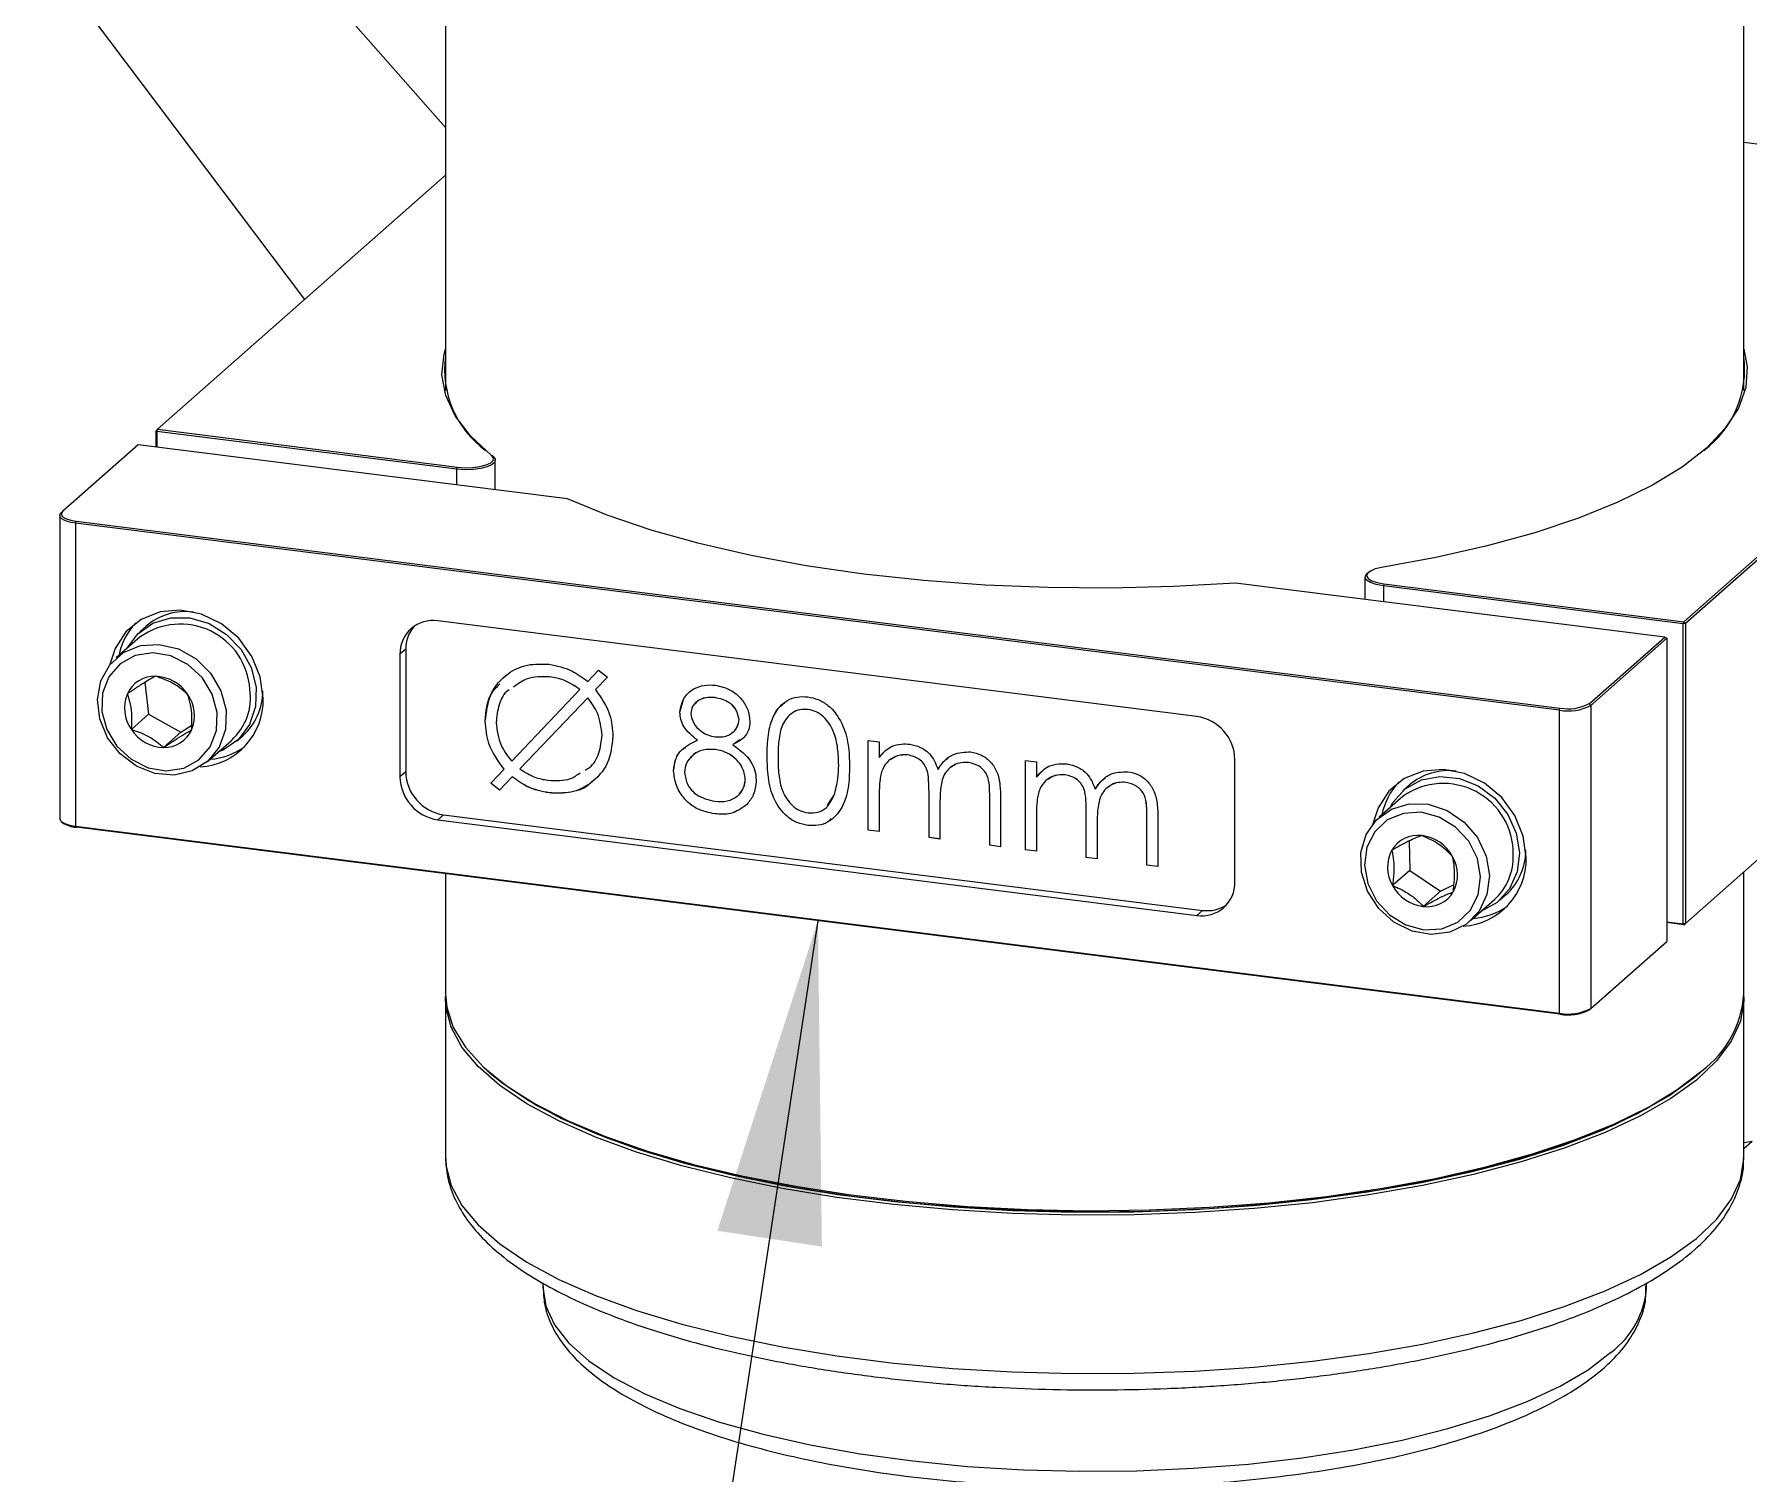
# Model space of a CAD drawing. Header units: millimetres. Extents: x 0 to 279, y 0 to 216.
# Drawn here: x 155.12 to 172.72, y 107.31 to 122.09 of the extents above; entities that cross this region are included whole.
import ezdxf

# ---------------------------------------------------------------- set-up
doc = ezdxf.new("R2010")
doc.units = ezdxf.units.MM
doc.layers.add('DIM', color=1, linetype='Continuous')
doc.dimstyles.new('SLDDIMSTYLE0', dxfattribs={"dimtxt": 0.18, "dimasz": 3.302, "dimexe": 0, "dimexo": 0.0625, "dimgap": 0, "dimtad": 0, "dimtih": 1, "dimtoh": 1, "dimdec": 0, "dimrnd": 1e-09, "dimzin": 0, "dimdsep": 46, "dimtxsty": 'Standard', "dimsah": 1, "dimcen": 0.09, "dimadec": 0, "dimazin": 0, "dimtfac": 3.302, "dimtdec": 0, "dimtofl": 0, "dimtmove": 0, "dimatfit": 3, "dimfxl": 0, "dimfrac": 2, "dimtolj": 1, "dimtzin": 0, "dimarcsym": 0})

msp = doc.modelspace()

# ---------------------------------------------------------------- linework, layer by layer
at = {"color": 7, "linetype": 'Continuous', "lineweight": 25}
for p, q in [((159.34, 129.185), (159.34, 118.432)), ((172.674, 118.432), (172.674, 129.205)), ((153.951, 124.596), (157.892, 119.366)), ((157.481, 123.241), (159.34, 121.133)), ((176.487, 120.5), (172.674, 120.98)), ((159.34, 120.644), (156.382, 118.035)), ((172.058, 116.06), (176.816, 120.256)), ((176.832, 120.238), (172.074, 116.042)), ((156.382, 118.035), (156.367, 118.021)), ((156.376, 118.014), (156.367, 118.021)), ((156.367, 117.853), (156.367, 118.021)), ((156.376, 118.014), (156.382, 118.035)), ((159.457, 117.626), (156.376, 118.014)), ((156.376, 118.014), (156.376, 117.852)), ((156.382, 118.035), (159.462, 117.647)), ((156.185, 117.876), (155.41, 117.193)), ((160.593, 117.321), (156.185, 117.876)), ((159.457, 117.626), (159.462, 117.647)), ((159.833, 117.751), (159.817, 117.765)), ((159.851, 117.414), (159.851, 117.717)), ((155.378, 117.15), (155.378, 114.038)), ((155.394, 117.179), (155.41, 117.193)), ((155.54, 117.072), (155.546, 117.093)), ((155.546, 117.093), (170.785, 115.173)), ((172.074, 112.962), (176.832, 117.159)), ((170.779, 115.152), (155.54, 117.072)), ((155.54, 117.072), (155.54, 113.96)), ((168.818, 116.566), (168.802, 116.552)), ((171.861, 115.901), (167.453, 116.457)), ((168.783, 116.518), (168.783, 116.289)), ((168.978, 116.448), (168.972, 116.427)), ((172.052, 116.039), (168.972, 116.427)), ((168.978, 116.448), (172.058, 116.06)), ((167.057, 115.086), (159.262, 116.069)), ((172.058, 116.06), (172.052, 116.039)), ((172.074, 116.042), (172.052, 116.039)), ((172.052, 112.959), (172.052, 116.039)), ((172.074, 116.042), (172.058, 116.06)), ((172.074, 116.042), (172.074, 112.962)), ((156.204, 115.903), (155.959, 115.688)), ((156.266, 116.014), (156.201, 115.957)), ((171.086, 115.218), (171.861, 115.901)), ((171.882, 115.889), (171.101, 115.2)), ((171.861, 115.901), (171.882, 115.889)), ((171.882, 115.889), (171.882, 112.778)), ((158.931, 115.777), (158.872, 115.725)), ((158.872, 115.725), (158.872, 114.468)), ((158.931, 115.777), (158.931, 114.52)), ((160.802, 115.447), (160.913, 115.563)), ((160.802, 115.447), (160.913, 115.563)), ((160.913, 115.563), (161.004, 115.491)), ((156.253, 115.437), (156.291, 115.11)), ((160.02, 114.628), (160.721, 115.362)), ((160.02, 114.628), (160.721, 115.362)), ((160.411, 115.494), (160.411, 115.494)), ((160.721, 115.362), (160.721, 115.362)), ((160.802, 115.447), (160.802, 115.447)), ((161.004, 115.491), (160.881, 115.362)), ((160.801, 115.279), (160.104, 114.548)), ((160.801, 115.279), (160.801, 115.279)), ((161.747, 115.132), (161.788, 115.271)), ((162.107, 115.28), (162.107, 115.28)), ((163.064, 115.16), (163.063, 115.159)), ((170.779, 115.152), (170.785, 115.173)), ((170.779, 112.041), (170.779, 115.152)), ((171.086, 115.218), (171.101, 115.2)), ((171.101, 115.2), (171.101, 112.089)), ((156.291, 115.11), (156.114, 114.954)), ((156.291, 115.11), (156.621, 114.924)), ((156.621, 114.924), (156.735, 114.996)), ((159.749, 115.038), (159.749, 115.038)), ((161.747, 115.132), (161.747, 115.132)), ((162.355, 115.056), (162.355, 115.056)), ((156.621, 114.924), (156.445, 114.768)), ((156.896, 114.625), (157.141, 114.841)), ((157.194, 114.832), (157.258, 114.889)), ((160.948, 114.894), (160.948, 114.894)), ((161.929, 114.842), (161.929, 114.842)), ((162.364, 114.846), (162.29, 114.797)), ((163.682, 114.84), (163.794, 114.826)), ((163.682, 113.921), (163.682, 114.84)), ((163.682, 113.921), (163.682, 114.84)), ((163.794, 114.826), (163.794, 114.666)), ((160.02, 114.628), (160.02, 114.628)), ((162.114, 114.747), (162.114, 114.747)), ((162.29, 114.797), (162.29, 114.797)), ((162.643, 114.68), (162.643, 114.68)), ((163.794, 114.666), (163.852, 114.729)), ((163.794, 114.666), (163.794, 114.666)), ((164.089, 114.692), (164.089, 114.692)), ((165.297, 114.636), (165.409, 114.622)), ((165.297, 113.718), (165.297, 114.636)), ((165.297, 113.718), (165.297, 114.636)), ((165.409, 114.622), (165.409, 114.463)), ((167.447, 113.387), (167.447, 114.645)), ((158.931, 114.52), (158.872, 114.468)), ((159.804, 114.402), (159.942, 114.546)), ((159.805, 114.402), (159.942, 114.546)), ((160.026, 114.466), (159.895, 114.33)), ((159.942, 114.546), (159.942, 114.546)), ((160.026, 114.466), (160.026, 114.466)), ((161.683, 114.529), (161.683, 114.529)), ((163.378, 114.588), (163.378, 114.588)), ((164.398, 114.544), (164.398, 114.544)), ((164.713, 114.613), (164.713, 114.613)), ((165.409, 114.463), (165.467, 114.526)), ((165.409, 114.463), (165.409, 114.463)), ((165.704, 114.488), (165.704, 114.488)), ((159.895, 114.33), (159.804, 114.402)), ((159.805, 114.402), (159.804, 114.402)), ((159.895, 114.33), (159.805, 114.402)), ((160.405, 114.302), (160.405, 114.302)), ((162.419, 114.444), (162.419, 114.444)), ((163.264, 114.175), (163.331, 114.278)), ((163.331, 114.278), (163.331, 114.278)), ((163.794, 114.294), (163.794, 113.907)), ((164.306, 113.843), (164.306, 114.31)), ((164.306, 113.843), (164.306, 114.31)), ((164.306, 114.31), (164.306, 114.31)), ((166.013, 114.34), (166.013, 114.34)), ((166.328, 114.41), (166.328, 114.41)), ((169.237, 114.379), (169.172, 114.322)), ((164.418, 114.186), (164.418, 113.828)), ((164.929, 113.764), (164.929, 114.262)), ((164.929, 113.764), (164.929, 114.262)), ((164.929, 114.262), (164.929, 114.262)), ((165.041, 114.248), (165.041, 113.75)), ((165.921, 113.639), (165.921, 114.106)), ((165.921, 113.639), (165.921, 114.106)), ((165.921, 114.106), (165.921, 114.106)), ((169.175, 114.269), (168.93, 114.053)), ((155.394, 114.009), (155.41, 113.995)), ((155.54, 113.96), (170.779, 112.041)), ((155.54, 113.96), (155.546, 113.95)), ((170.785, 112.03), (155.546, 113.95)), ((159.321, 114.078), (159.262, 114.026)), ((159.262, 114.026), (167.057, 113.044)), ((159.321, 114.078), (167.116, 113.096)), ((162.105, 114.088), (162.105, 114.088)), ((163.06, 113.967), (163.06, 113.967)), ((163.794, 113.907), (163.682, 113.921)), ((163.794, 113.907), (163.682, 113.921)), ((163.682, 113.921), (163.682, 113.921)), ((165.409, 114.09), (165.409, 113.704)), ((166.033, 113.982), (166.033, 113.625)), ((166.544, 113.561), (166.544, 114.059)), ((166.544, 113.561), (166.544, 114.059)), ((166.544, 114.059), (166.544, 114.059)), ((166.656, 114.044), (166.656, 113.546)), ((164.418, 113.828), (164.306, 113.843)), ((164.418, 113.829), (164.306, 113.843)), ((164.306, 113.843), (164.306, 113.843)), ((165.041, 113.75), (164.929, 113.764)), ((165.041, 113.75), (164.929, 113.764)), ((164.929, 113.764), (164.929, 113.764)), ((169.236, 113.808), (169.243, 113.506)), ((165.409, 113.704), (165.297, 113.718)), ((165.409, 113.704), (165.297, 113.718)), ((165.297, 113.718), (165.297, 113.718)), ((166.033, 113.625), (165.921, 113.639)), ((166.033, 113.625), (165.921, 113.639)), ((165.921, 113.639), (165.921, 113.639)), ((159.34, 113.472), (159.34, 112.236)), ((166.656, 113.546), (166.544, 113.561)), ((166.656, 113.546), (166.544, 113.561)), ((166.544, 113.561), (166.544, 113.561)), ((169.243, 113.506), (169.066, 113.35)), ((169.243, 113.506), (169.559, 113.292)), ((172.674, 112.236), (172.674, 113.491)), ((169.559, 113.292), (169.382, 113.136)), ((169.559, 113.292), (169.698, 113.36)), ((170.165, 113.197), (170.229, 113.254)), ((167.116, 113.096), (167.057, 113.044)), ((169.867, 112.991), (170.112, 113.206)), ((171.882, 112.98), (172.052, 112.959)), ((172.058, 112.948), (171.882, 112.971)), ((172.074, 112.962), (172.052, 112.959)), ((172.058, 112.948), (172.052, 112.959)), ((172.058, 112.948), (172.074, 112.962)), ((171.101, 112.089), (171.882, 112.778)), ((159.34, 112.188), (159.34, 110.562)), ((172.674, 110.562), (172.674, 112.188)), ((170.779, 112.041), (170.785, 112.03)), ((171.086, 112.075), (171.101, 112.089)), ((159.771, 111.45), (159.794, 111.429)), ((172.22, 111.429), (172.243, 111.45)), ((172.76, 110.723), (172.674, 110.71)), ((172.76, 110.723), (172.674, 110.647)), ((159.34, 110.562), (159.34, 110.549)), ((160.34, 109.271), (160.34, 109.226)), ((171.674, 109.226), (171.674, 109.271)), ((171.674, 109.226), (171.674, 109.239))]:
    msp.add_line(p, q, dxfattribs=at)
at = {"color": 8, "linetype": 'Continuous', "lineweight": 25}
for p, q in [((159.457, 117.464), (159.457, 117.626)), ((168.972, 116.427), (168.972, 116.265))]:
    msp.add_line(p, q, dxfattribs=at)
at = {"color": 7, "linetype": 'Continuous', "lineweight": 25, "flags": 128}
for points in [[(159.814, 117.767), (159.598, 117.967), (159.441, 118.172), (159.342, 118.382), (159.303, 118.593), (159.325, 118.805), (159.34, 118.859)], [(172.674, 118.859), (172.709, 118.675), (172.694, 118.463), (172.618, 118.252), (172.483, 118.045), (172.29, 117.843), (172.04, 117.648), (171.736, 117.462), (171.38, 117.286), (170.976, 117.123), (170.527, 116.973), (170.037, 116.837), (169.511, 116.718), (168.954, 116.616)], [(159.833, 117.751), (159.85, 117.727), (159.846, 117.698), (159.819, 117.672), (159.769, 117.649), (159.702, 117.632), (159.623, 117.622), (159.539, 117.62), (159.457, 117.626)], [(159.462, 117.647), (159.54, 117.641), (159.62, 117.643), (159.694, 117.652), (159.757, 117.669), (159.804, 117.69), (159.83, 117.715), (159.833, 117.742), (159.814, 117.767)], [(167.453, 116.457), (166.816, 116.42), (166.171, 116.405), (165.525, 116.41), (164.883, 116.436), (164.252, 116.482), (163.637, 116.548), (163.044, 116.634), (162.478, 116.739), (161.946, 116.861), (161.451, 116.999), (160.999, 117.153), (160.593, 117.321)], [(155.54, 117.072), (155.496, 117.079), (155.457, 117.089), (155.425, 117.101), (155.4, 117.115), (155.385, 117.131), (155.378, 117.147), (155.381, 117.163), (155.394, 117.179)], [(155.41, 117.193), (155.398, 117.178), (155.395, 117.163), (155.401, 117.148), (155.415, 117.133), (155.438, 117.12), (155.468, 117.109), (155.505, 117.099), (155.546, 117.093)], [(168.954, 116.616), (168.888, 116.601), (168.838, 116.58), (168.808, 116.556), (168.8, 116.529), (168.815, 116.503), (168.852, 116.48), (168.908, 116.461), (168.978, 116.448)], [(168.972, 116.427), (168.898, 116.441), (168.839, 116.461), (168.8, 116.486), (168.784, 116.513), (168.792, 116.541), (168.802, 116.552)], [(157.467, 115.273), (157.438, 115.493), (157.352, 115.703), (157.216, 115.89), (157.039, 116.037), (156.835, 116.136), (156.62, 116.178), (156.408, 116.16), (156.216, 116.084), (156.058, 115.956), (155.946, 115.784), (155.894, 115.619)], [(156.066, 115.781), (156.067, 115.784), (156.18, 115.936), (156.334, 116.045), (156.518, 116.1), (156.716, 116.099), (156.913, 116.04), (157.092, 115.929), (157.24, 115.774), (157.343, 115.589), (157.394, 115.388), (157.389, 115.188), (157.328, 115.004), (157.215, 114.852), (157.061, 114.743), (157.003, 114.719)], [(157.086, 115.151), (157.079, 114.953), (157.015, 114.773), (156.898, 114.627), (156.74, 114.528), (156.554, 114.485), (156.356, 114.501), (156.165, 114.576), (155.998, 114.703), (155.868, 114.869), (155.789, 115.061), (155.766, 115.262), (155.802, 115.453), (155.893, 115.618), (156.032, 115.742), (156.207, 115.814), (156.4, 115.827), (156.597, 115.781), (156.778, 115.679), (156.928, 115.531), (157.034, 115.349), (157.086, 115.151)], [(156.995, 115.129), (156.945, 115.317), (156.841, 115.486), (156.695, 115.621), (156.52, 115.709), (156.334, 115.74), (156.154, 115.712), (155.999, 115.627), (155.883, 115.494), (155.818, 115.326), (155.811, 115.139), (155.861, 114.952), (155.964, 114.782), (156.111, 114.647), (156.286, 114.56), (156.472, 114.528), (156.652, 114.557), (156.807, 114.641), (156.923, 114.774), (156.988, 114.942), (156.995, 115.129)], [(170.439, 113.639), (170.409, 113.859), (170.323, 114.069), (170.187, 114.255), (170.01, 114.403), (169.806, 114.502), (169.591, 114.544), (169.379, 114.526), (169.187, 114.45), (169.029, 114.321), (168.917, 114.149), (168.865, 113.985)], [(169.037, 114.147), (169.07, 114.204), (169.197, 114.343), (169.363, 114.435), (169.553, 114.472), (169.753, 114.451), (169.945, 114.375), (170.116, 114.248), (170.25, 114.082), (170.337, 113.89), (170.37, 113.688), (170.346, 113.491), (170.267, 113.316), (170.14, 113.177), (169.974, 113.085), (169.974, 113.085)], [(170.061, 113.454), (170.036, 113.26), (169.955, 113.089), (169.824, 112.956), (169.655, 112.874), (169.464, 112.849), (169.266, 112.884), (169.081, 112.976), (168.924, 113.117), (168.809, 113.293), (168.746, 113.49), (168.742, 113.689), (168.796, 113.874), (168.903, 114.027), (169.055, 114.136), (169.237, 114.19), (169.433, 114.185), (169.627, 114.12), (169.8, 114.003), (169.938, 113.843), (170.027, 113.654), (170.061, 113.454)], [(169.97, 113.439), (169.937, 113.628), (169.848, 113.805), (169.713, 113.951), (169.545, 114.054), (169.36, 114.103), (169.177, 114.092), (169.012, 114.024), (168.884, 113.904), (168.803, 113.745), (168.778, 113.561), (168.811, 113.372), (168.9, 113.195), (169.034, 113.049), (169.203, 112.946), (169.388, 112.897), (169.571, 112.908), (169.735, 112.976), (169.864, 113.096), (169.945, 113.255), (169.97, 113.439)], [(155.378, 114.038), (155.378, 114.036), (155.385, 114.02), (155.4, 114.004), (155.425, 113.99), (155.457, 113.978), (155.496, 113.968), (155.54, 113.96)], [(159.34, 112.236), (159.353, 112.101), (159.42, 111.894), (159.545, 111.69), (159.726, 111.49), (159.963, 111.298), (160.253, 111.113), (160.594, 110.938), (160.982, 110.775), (161.415, 110.625), (161.887, 110.488), (162.396, 110.368), (162.937, 110.263), (163.504, 110.176), (164.094, 110.107), (164.7, 110.056), (165.318, 110.025), (165.942, 110.013), (166.567, 110.021), (167.187, 110.048), (167.796, 110.095), (168.389, 110.16), (168.962, 110.244), (169.508, 110.345), (170.024, 110.462), (170.505, 110.595), (170.946, 110.743), (171.344, 110.904), (171.694, 111.076), (171.995, 111.259), (172.243, 111.45)], [(172.673, 112.212), (172.673, 112.167), (172.638, 111.959), (172.544, 111.753), (172.393, 111.551), (172.186, 111.354), (171.925, 111.165), (171.611, 110.985), (171.248, 110.815), (170.84, 110.658), (170.388, 110.513), (169.899, 110.384), (169.375, 110.271), (168.821, 110.174), (168.243, 110.095), (167.645, 110.034), (167.032, 109.993), (166.411, 109.97), (165.786, 109.967), (165.163, 109.984), (164.548, 110.02), (163.945, 110.075), (163.36, 110.149), (162.799, 110.24), (162.266, 110.349), (161.766, 110.474), (161.303, 110.614), (160.881, 110.768), (160.504, 110.934), (160.176, 111.111), (159.899, 111.298), (159.676, 111.492), (159.508, 111.693), (159.397, 111.898), (159.345, 112.106), (159.341, 112.212)], [(172.22, 111.429), (171.973, 111.239), (171.673, 111.057), (171.324, 110.885), (170.927, 110.725), (170.488, 110.578), (170.009, 110.445), (169.495, 110.328), (168.951, 110.227), (168.38, 110.144), (167.789, 110.079), (167.182, 110.033), (166.565, 110.006), (165.943, 109.998), (165.321, 110.01), (164.705, 110.041), (164.101, 110.091), (163.514, 110.16), (162.948, 110.247), (162.41, 110.351), (161.903, 110.471), (161.432, 110.607), (161.001, 110.757), (160.614, 110.92), (160.275, 111.094), (159.986, 111.278), (159.794, 111.429)], [(159.794, 111.429), (159.922, 111.325), (160.198, 111.139), (160.525, 110.962), (160.9, 110.797), (161.32, 110.643), (161.781, 110.504), (162.28, 110.38), (162.811, 110.271), (163.37, 110.18), (163.953, 110.107), (164.553, 110.052), (165.166, 110.016), (165.787, 109.999), (166.409, 110.002), (167.029, 110.024), (167.639, 110.066), (168.234, 110.126), (168.81, 110.205), (169.362, 110.301), (169.884, 110.414), (170.372, 110.543), (170.821, 110.687), (171.229, 110.844), (171.59, 111.013), (171.902, 111.192), (172.163, 111.381), (172.22, 111.429)]]:
    msp.add_lwpolyline(points, dxfattribs=at)
at = {"color": 8, "linetype": 'Continuous', "lineweight": 25, "flags": 128}
for points in [[(159.34, 110.549), (159.345, 110.479), (159.397, 110.272), (159.508, 110.067), (159.676, 109.866), (159.899, 109.672), (160.176, 109.485), (160.504, 109.308), (160.881, 109.141), (161.303, 108.988), (161.766, 108.848), (162.266, 108.723), (162.799, 108.614), (163.36, 108.522), (163.945, 108.449), (164.548, 108.394), (165.163, 108.358), (165.786, 108.341), (166.411, 108.344), (167.032, 108.366), (167.645, 108.408), (168.243, 108.469), (168.821, 108.548), (169.375, 108.644), (169.899, 108.758), (170.388, 108.887), (170.84, 109.031), (171.248, 109.189), (171.611, 109.358), (171.925, 109.539), (172.186, 109.728), (172.393, 109.924), (172.544, 110.127), (172.638, 110.333), (172.673, 110.541), (172.674, 110.562)], [(160.34, 109.226), (160.37, 109.034), (160.459, 108.842), (160.607, 108.654), (160.813, 108.472), (161.073, 108.297), (161.386, 108.133), (161.747, 107.981), (162.154, 107.841), (162.602, 107.717), (163.086, 107.608), (163.6, 107.516), (164.141, 107.443), (164.701, 107.388), (165.275, 107.353), (165.856, 107.338), (166.439, 107.343), (167.018, 107.368), (167.586, 107.412), (168.137, 107.476), (168.666, 107.558), (169.166, 107.658), (169.633, 107.775), (170.062, 107.907), (170.447, 108.053), (170.786, 108.211), (171.074, 108.38), (171.308, 108.559)]]:
    msp.add_lwpolyline(points, dxfattribs=at)
at = {"color": 7, "linetype": 'Continuous', "lineweight": 25}
for centre, radius, start, end in [((160.355, 118.646), 1.024, 172.3188, 233.8735), ((171.649, 118.65), 1.033, 306.421, 7.3866), ((156.659, 115.575), 0.688, 136.713, 168.6556), ((156.618, 115.321), 0.714, 3.6407, 125.4099), ((156.673, 115.541), 0.623, 82.8517, 130.7097), ((159.211, 115.733), 0.339, 81.3986, 181.4206), ((159.281, 115.782), 0.35, 138.9055, 180.8737), ((156.353, 115.192), 0.308, 88.4495, 155.4834), ((156.348, 115.089), 0.411, 33.2559, 88.1596), ((156.742, 115.282), 0.595, 312.1317, 8.2052), ((156.842, 115.35), 0.622, 312.0368, 0.0403), ((156.423, 115.174), 0.379, 157.4876, 215.5311), ((156.383, 115.094), 0.379, 337.4876, 35.5311), ((156.779, 115.256), 0.689, 273.465, 1.3954), ((170.871, 115.635), 0.492, 259.2261, 297.8883), ((170.871, 115.624), 0.459, 259.2261, 297.8883), ((166.992, 114.636), 0.455, 1.0587, 81.7605), ((156.458, 115.179), 0.411, 213.2559, 268.1596), ((156.453, 115.077), 0.308, 268.4495, 335.4834), ((156.868, 115.345), 0.7, 274.4357, 305.8342), ((159.327, 114.476), 0.455, 181.0587, 261.7605), ((159.386, 114.528), 0.455, 181.0587, 261.7605), ((169.643, 113.909), 0.622, 82.7867, 130.7746), ((169.631, 113.941), 0.688, 136.713, 168.6556), ((169.587, 113.68), 0.719, 359.1872, 124.9591), ((155.554, 114.202), 0.252, 235.0678, 268.0623), ((169.326, 113.554), 0.312, 82.7473, 149.184), ((169.315, 113.448), 0.419, 28.7647, 82.9886), ((169.382, 113.539), 0.368, 151.646, 210.9397), ((169.366, 113.461), 0.368, 331.646, 30.9397), ((169.75, 113.622), 0.689, 273.465, 1.3954), ((169.716, 113.644), 0.59, 312.1084, 2.4479), ((169.812, 113.717), 0.623, 312.1012, 359.9759), ((167.108, 113.379), 0.339, 261.3986, 1.4206), ((169.433, 113.552), 0.419, 208.7647, 262.9886), ((169.422, 113.446), 0.312, 262.7473, 329.184), ((167.165, 113.443), 0.35, 261.9456, 303.9137), ((169.839, 113.711), 0.7, 274.4357, 305.8342), ((171.6, 112.313), 1.077, 306.6907, 355.8614), ((170.871, 112.524), 0.492, 259.2261, 297.8883), ((170.871, 112.481), 0.459, 259.2261, 297.8883)]:
    msp.add_arc(centre, radius, start, end, dxfattribs=at)
at = {"color": 8, "linetype": 'Continuous', "lineweight": 25}
msp.add_arc((170.775, 109.285), 0.901, 306.2678, 356.2843, dxfattribs=at)
at = {"color": 7, "linetype": 'Continuous', "lineweight": 25}
for points, knots in [([(159.749, 115.038), (159.76, 115.134), (159.784, 115.327), (159.957, 115.528), (160.177, 115.631), (160.329, 115.626), (160.406, 115.623)], [0, 0, 0, 0, 0.279679, 0.55925, 0.779605, 1, 1, 1, 1]), ([(160.406, 115.623), (160.485, 115.607), (160.627, 115.577), (160.748, 115.486), (160.802, 115.447)], [0, 0, 0, 0, 0.559534, 1, 1, 1, 1]), ([(156.361, 115.5), (156.346, 115.491), (156.314, 115.474), (156.247, 115.434), (156.162, 115.38), (156.1, 115.338), (156.072, 115.32)], [0, 0, 0, 0, 0.2164527, 0.4403056, 0.751896, 1, 1, 1, 1]), ([(156.692, 115.314), (156.673, 115.331), (156.636, 115.364), (156.558, 115.419), (156.462, 115.466), (156.392, 115.49), (156.361, 115.5)], [0, 0, 0, 0, 0.216453, 0.440306, 0.751896, 1, 1, 1, 1]), ([(159.749, 115.038), (159.756, 115.138), (159.767, 115.288), (159.864, 115.387), (159.897, 115.421)], [0, 0, 0, 0, 0.665707, 1, 1, 1, 1]), ([(159.994, 115.36), (159.992, 115.359), (159.939, 115.328), (159.881, 115.209), (159.867, 115.087), (159.86, 115.026)], [0, 0, 0, 0, 0.01936, 0.50959, 1, 1, 1, 1]), ([(160.411, 115.494), (160.33, 115.496), (160.189, 115.5), (160.083, 115.421), (160.038, 115.387)], [0, 0, 0, 0, 0.575203, 1, 1, 1, 1]), ([(160.411, 115.494), (160.33, 115.496), (160.189, 115.5), (160.083, 115.421), (160.038, 115.387)], [0, 0, 0, 0, 0.575203, 1, 1, 1, 1]), ([(160.721, 115.362), (160.667, 115.4), (160.57, 115.466), (160.46, 115.485), (160.411, 115.494)], [0, 0, 0, 0, 0.55922, 1, 1, 1, 1]), ([(160.721, 115.362), (160.667, 115.399), (160.57, 115.466), (160.46, 115.485), (160.411, 115.494)], [0, 0, 0, 0, 0.55922, 1, 1, 1, 1]), ([(160.881, 115.362), (160.939, 115.279), (161.042, 115.13), (161.054, 114.959), (161.06, 114.883)], [0, 0, 0, 0, 0.55894, 1, 1, 1, 1]), ([(161.747, 115.132), (161.756, 115.181), (161.774, 115.279), (161.877, 115.371), (161.994, 115.414), (162.073, 115.41), (162.113, 115.408)], [0, 0, 0, 0, 0.278806, 0.558457, 0.77916, 1, 1, 1, 1]), ([(162.113, 115.408), (162.163, 115.396), (162.262, 115.373), (162.379, 115.275), (162.452, 115.157), (162.462, 115.077), (162.467, 115.037)], [0, 0, 0, 0, 0.279929, 0.559623, 0.779946, 1, 1, 1, 1]), ([(156.072, 115.32), (156.078, 115.302), (156.095, 115.253), (156.115, 115.152), (156.118, 115.04), (156.115, 114.975), (156.114, 114.954)], [0, 0, 0, 0, 0.180942, 0.506293, 0.843975, 1, 1, 1, 1]), ([(156.733, 114.949), (156.734, 114.969), (156.738, 115.035), (156.734, 115.146), (156.714, 115.247), (156.698, 115.297), (156.692, 115.314)], [0, 0, 0, 0, 0.156025, 0.493707, 0.819058, 1, 1, 1, 1]), ([(160.948, 114.894), (160.939, 114.971), (160.924, 115.11), (160.839, 115.227), (160.801, 115.279)], [0, 0, 0, 0, 0.559034, 1, 1, 1, 1]), ([(160.948, 114.894), (160.939, 114.971), (160.924, 115.11), (160.839, 115.227), (160.801, 115.279)], [0, 0, 0, 0, 0.559034, 1, 1, 1, 1]), ([(162.107, 115.28), (162.074, 115.282), (162.008, 115.286), (161.928, 115.249), (161.87, 115.192), (161.863, 115.141), (161.859, 115.116)], [0, 0, 0, 0, 0.280651, 0.560566, 0.78062, 1, 1, 1, 1]), ([(162.107, 115.28), (162.074, 115.282), (162.009, 115.285), (161.934, 115.256), (161.905, 115.22), (161.895, 115.209)], [0, 0, 0, 0, 0.403109, 0.805162, 1, 1, 1, 1]), ([(162.355, 115.056), (162.348, 115.089), (162.335, 115.156), (162.243, 115.251), (162.158, 115.269), (162.107, 115.28)], [0, 0, 0, 0, 0.278971, 0.559919, 1, 1, 1, 1]), ([(162.355, 115.056), (162.348, 115.089), (162.335, 115.155), (162.243, 115.251), (162.158, 115.269), (162.107, 115.28)], [0, 0, 0, 0, 0.278971, 0.559919, 1, 1, 1, 1]), ([(162.643, 114.68), (162.644, 114.753), (162.648, 114.899), (162.692, 115.075), (162.77, 115.191), (162.851, 115.256), (162.95, 115.294), (163.023, 115.29), (163.06, 115.289)], [0, 0, 0, 0, 0.250526, 0.500164, 0.625273, 0.750198, 0.875111, 1, 1, 1, 1]), ([(162.643, 114.68), (162.644, 114.753), (162.647, 114.9), (162.694, 115.074), (162.76, 115.181), (162.805, 115.214), (162.822, 115.226)], [0, 0, 0, 0, 0.357517, 0.713768, 0.892306, 1, 1, 1, 1]), ([(163.063, 115.159), (163.035, 115.16), (162.978, 115.162), (162.902, 115.127), (162.841, 115.073), (162.786, 114.978), (162.758, 114.838), (162.756, 114.724), (162.755, 114.667)], [0, 0, 0, 0, 0.1248745, 0.2498892, 0.3747257, 0.4997892, 0.7494997, 1, 1, 1, 1]), ([(163.064, 115.16), (163.035, 115.16), (162.979, 115.161), (162.921, 115.14), (162.899, 115.119), (162.896, 115.117)], [0, 0, 0, 0, 0.4684291, 0.9373845, 1, 1, 1, 1]), ([(163.06, 115.289), (163.096, 115.281), (163.17, 115.266), (163.304, 115.184), (163.423, 115.019), (163.484, 114.796), (163.488, 114.648), (163.49, 114.573)], [0, 0, 0, 0, 0.125169, 0.250336, 0.498865, 0.749016, 1, 1, 1, 1]), ([(163.378, 114.588), (163.377, 114.646), (163.373, 114.761), (163.333, 114.935), (163.25, 115.068), (163.149, 115.14), (163.092, 115.153), (163.063, 115.159)], [0, 0, 0, 0, 0.250921, 0.501308, 0.749642, 0.874909, 1, 1, 1, 1]), ([(163.378, 114.588), (163.377, 114.646), (163.373, 114.761), (163.333, 114.935), (163.25, 115.068), (163.149, 115.14), (163.092, 115.153), (163.064, 115.16)], [0, 0, 0, 0, 0.250921, 0.501308, 0.749642, 0.874909, 1, 1, 1, 1]), ([(159.942, 114.546), (159.88, 114.631), (159.768, 114.782), (159.754, 114.96), (159.749, 115.038)], [0, 0, 0, 0, 0.5590257, 1, 1, 1, 1]), ([(159.942, 114.546), (159.88, 114.631), (159.768, 114.782), (159.754, 114.96), (159.749, 115.038)], [0, 0, 0, 0, 0.5590257, 1, 1, 1, 1]), ([(159.86, 115.026), (159.87, 114.945), (159.887, 114.8), (159.979, 114.68), (160.02, 114.628)], [0, 0, 0, 0, 0.558919, 1, 1, 1, 1]), ([(161.929, 114.842), (161.876, 114.885), (161.801, 114.944), (161.754, 115.056), (161.749, 115.106), (161.747, 115.132)], [0, 0, 0, 0, 0.557752, 0.778932, 1, 1, 1, 1]), ([(161.929, 114.842), (161.876, 114.885), (161.801, 114.944), (161.754, 115.056), (161.749, 115.106), (161.747, 115.132)], [0, 0, 0, 0, 0.557752, 0.778932, 1, 1, 1, 1]), ([(161.859, 115.116), (161.866, 115.082), (161.88, 115.013), (161.954, 114.94), (162.032, 114.892), (162.085, 114.882), (162.111, 114.877)], [0, 0, 0, 0, 0.277721, 0.558224, 0.779072, 1, 1, 1, 1]), ([(162.111, 114.877), (162.144, 114.876), (162.21, 114.875), (162.29, 114.916), (162.343, 114.979), (162.351, 115.03), (162.355, 115.056)], [0, 0, 0, 0, 0.280237, 0.560145, 0.780435, 1, 1, 1, 1]), ([(162.467, 115.037), (162.464, 115.006), (162.458, 114.944), (162.399, 114.853), (162.331, 114.818), (162.29, 114.797)], [0, 0, 0, 0, 0.2801589, 0.560243, 1, 1, 1, 1]), ([(162.309, 114.947), (162.32, 114.958), (162.346, 114.988), (162.352, 115.03), (162.355, 115.056)], [0, 0, 0, 0, 0.3790977, 1, 1, 1, 1]), ([(156.114, 114.954), (156.141, 114.945), (156.196, 114.927), (156.288, 114.885), (156.376, 114.83), (156.423, 114.787), (156.445, 114.768)], [0, 0, 0, 0, 0.2164527, 0.4403056, 0.751896, 1, 1, 1, 1]), ([(156.445, 114.768), (156.469, 114.785), (156.518, 114.817), (156.599, 114.87), (156.675, 114.917), (156.716, 114.939), (156.733, 114.949)], [0, 0, 0, 0, 0.216453, 0.440306, 0.751896, 1, 1, 1, 1]), ([(161.06, 114.883), (161.049, 114.787), (161.027, 114.594), (160.849, 114.399), (160.634, 114.293), (160.481, 114.299), (160.405, 114.302)], [0, 0, 0, 0, 0.279625, 0.559346, 0.779598, 1, 1, 1, 1]), ([(160.773, 114.536), (160.789, 114.545), (160.857, 114.58), (160.927, 114.71), (160.941, 114.833), (160.948, 114.894)], [0, 0, 0, 0, 0.12999, 0.564916, 1, 1, 1, 1]), ([(160.773, 114.536), (160.789, 114.544), (160.857, 114.58), (160.927, 114.71), (160.941, 114.832), (160.948, 114.894)], [0, 0, 0, 0, 0.12999, 0.564916, 1, 1, 1, 1]), ([(161.683, 114.529), (161.687, 114.57), (161.696, 114.653), (161.779, 114.773), (161.872, 114.816), (161.929, 114.842)], [0, 0, 0, 0, 0.279987, 0.559901, 1, 1, 1, 1]), ([(163.92, 114.779), (163.954, 114.79), (164.014, 114.809), (164.08, 114.804), (164.108, 114.802)], [0, 0, 0, 0, 0.5597433, 1, 1, 1, 1]), ([(164.108, 114.802), (164.145, 114.794), (164.218, 114.777), (164.337, 114.695), (164.375, 114.601), (164.398, 114.544)], [0, 0, 0, 0, 0.280809, 0.561507, 1, 1, 1, 1]), ([(161.683, 114.529), (161.688, 114.57), (161.697, 114.652), (161.747, 114.736), (161.793, 114.761), (161.805, 114.768)], [0, 0, 0, 0, 0.427962, 0.855813, 1, 1, 1, 1]), ([(162.114, 114.747), (162.07, 114.749), (161.982, 114.753), (161.879, 114.695), (161.808, 114.613), (161.799, 114.545), (161.795, 114.511)], [0, 0, 0, 0, 0.280283, 0.560138, 0.780298, 1, 1, 1, 1]), ([(162.114, 114.747), (162.071, 114.749), (161.984, 114.751), (161.894, 114.71), (161.864, 114.669), (161.858, 114.66)], [0, 0, 0, 0, 0.444906, 0.889133, 1, 1, 1, 1]), ([(162.419, 114.444), (162.412, 114.487), (162.397, 114.572), (162.308, 114.667), (162.212, 114.728), (162.147, 114.741), (162.114, 114.747)], [0, 0, 0, 0, 0.278303, 0.558509, 0.779146, 1, 1, 1, 1]), ([(162.419, 114.444), (162.412, 114.487), (162.397, 114.572), (162.308, 114.666), (162.212, 114.728), (162.147, 114.741), (162.114, 114.747)], [0, 0, 0, 0, 0.278303, 0.558509, 0.779146, 1, 1, 1, 1]), ([(162.29, 114.797), (162.36, 114.745), (162.459, 114.672), (162.524, 114.529), (162.528, 114.465), (162.531, 114.432)], [0, 0, 0, 0, 0.558271, 0.779089, 1, 1, 1, 1]), ([(163.06, 113.967), (163.023, 113.975), (162.951, 113.99), (162.818, 114.073), (162.701, 114.237), (162.648, 114.46), (162.645, 114.607), (162.643, 114.68)], [0, 0, 0, 0, 0.1251812, 0.250351, 0.4987777, 0.7489456, 1, 1, 1, 1]), ([(163.06, 113.967), (163.023, 113.975), (162.951, 113.99), (162.818, 114.073), (162.701, 114.237), (162.648, 114.46), (162.645, 114.607), (162.643, 114.68)], [0, 0, 0, 0, 0.1251812, 0.250351, 0.4987777, 0.7489456, 1, 1, 1, 1]), ([(162.755, 114.667), (162.756, 114.609), (162.758, 114.494), (162.791, 114.319), (162.877, 114.186), (162.978, 114.116), (163.035, 114.102), (163.063, 114.096)], [0, 0, 0, 0, 0.251085, 0.501371, 0.749628, 0.874877, 1, 1, 1, 1]), ([(163.794, 114.666), (163.814, 114.691), (163.85, 114.736), (163.899, 114.766), (163.92, 114.779)], [0, 0, 0, 0, 0.560148, 1, 1, 1, 1]), ([(164.089, 114.692), (164.052, 114.692), (163.979, 114.692), (163.886, 114.636), (163.82, 114.545), (163.797, 114.424), (163.795, 114.337), (163.794, 114.294)], [0, 0, 0, 0, 0.1862018, 0.372665, 0.5591029, 0.7792496, 1, 1, 1, 1]), ([(164.089, 114.692), (164.051, 114.693), (163.986, 114.694), (163.936, 114.659), (163.915, 114.645)], [0, 0, 0, 0, 0.574291, 1, 1, 1, 1]), ([(164.306, 114.31), (164.305, 114.349), (164.304, 114.429), (164.293, 114.532), (164.251, 114.606), (164.189, 114.666), (164.129, 114.682), (164.089, 114.692)], [0, 0, 0, 0, 0.251163, 0.501303, 0.62647, 0.751749, 1, 1, 1, 1]), ([(164.306, 114.31), (164.305, 114.35), (164.304, 114.429), (164.293, 114.532), (164.251, 114.606), (164.189, 114.666), (164.129, 114.682), (164.089, 114.692)], [0, 0, 0, 0, 0.251163, 0.501303, 0.62647, 0.751749, 1, 1, 1, 1]), ([(164.398, 114.544), (164.419, 114.575), (164.46, 114.637), (164.57, 114.717), (164.671, 114.721), (164.733, 114.724)], [0, 0, 0, 0, 0.281263, 0.562094, 1, 1, 1, 1]), ([(164.398, 114.544), (164.418, 114.576), (164.446, 114.623), (164.49, 114.651), (164.504, 114.659)], [0, 0, 0, 0, 0.704762, 1, 1, 1, 1]), ([(164.733, 114.724), (164.77, 114.715), (164.846, 114.699), (164.944, 114.622), (165.013, 114.512), (165.038, 114.382), (165.04, 114.292), (165.041, 114.248)], [0, 0, 0, 0, 0.186521, 0.37285, 0.559174, 0.779254, 1, 1, 1, 1]), ([(160.405, 114.302), (160.329, 114.317), (160.194, 114.345), (160.077, 114.429), (160.026, 114.466)], [0, 0, 0, 0, 0.559557, 1, 1, 1, 1]), ([(160.405, 114.302), (160.329, 114.318), (160.194, 114.346), (160.077, 114.429), (160.026, 114.466)], [0, 0, 0, 0, 0.559557, 1, 1, 1, 1]), ([(160.104, 114.548), (160.155, 114.516), (160.245, 114.458), (160.346, 114.44), (160.391, 114.432)], [0, 0, 0, 0, 0.559306, 1, 1, 1, 1]), ([(160.391, 114.432), (160.473, 114.428), (160.597, 114.42), (160.691, 114.485), (160.723, 114.507)], [0, 0, 0, 0, 0.66444, 1, 1, 1, 1]), ([(162.105, 114.088), (162.045, 114.099), (161.925, 114.122), (161.784, 114.241), (161.699, 114.385), (161.689, 114.481), (161.683, 114.529)], [0, 0, 0, 0, 0.280545, 0.559269, 0.779816, 1, 1, 1, 1]), ([(162.105, 114.088), (162.045, 114.099), (161.925, 114.122), (161.784, 114.241), (161.699, 114.385), (161.689, 114.481), (161.683, 114.529)], [0, 0, 0, 0, 0.280545, 0.559269, 0.779816, 1, 1, 1, 1]), ([(161.795, 114.511), (161.802, 114.468), (161.816, 114.382), (161.932, 114.257), (162.04, 114.232), (162.107, 114.216)], [0, 0, 0, 0, 0.279833, 0.560198, 1, 1, 1, 1]), ([(163.49, 114.573), (163.488, 114.5), (163.484, 114.353), (163.423, 114.145), (163.303, 114.012), (163.17, 113.962), (163.096, 113.966), (163.06, 113.967)], [0, 0, 0, 0, 0.2510019, 0.5011378, 0.7496117, 0.8748068, 1, 1, 1, 1]), ([(163.331, 114.278), (163.347, 114.334), (163.375, 114.434), (163.377, 114.541), (163.378, 114.588)], [0, 0, 0, 0, 0.559599, 1, 1, 1, 1]), ([(163.331, 114.278), (163.347, 114.334), (163.375, 114.434), (163.377, 114.541), (163.378, 114.588)], [0, 0, 0, 0, 0.559599, 1, 1, 1, 1]), ([(164.713, 114.613), (164.687, 114.614), (164.635, 114.617), (164.564, 114.591), (164.504, 114.549), (164.445, 114.469), (164.42, 114.341), (164.418, 114.238), (164.418, 114.186)], [0, 0, 0, 0, 0.124988, 0.250005, 0.3751, 0.5002, 0.749432, 1, 1, 1, 1]), ([(164.713, 114.613), (164.687, 114.614), (164.636, 114.616), (164.575, 114.598), (164.547, 114.575), (164.538, 114.568)], [0, 0, 0, 0, 0.4032272, 0.8065462, 1, 1, 1, 1]), ([(164.929, 114.262), (164.929, 114.299), (164.928, 114.374), (164.913, 114.471), (164.868, 114.538), (164.807, 114.591), (164.751, 114.604), (164.713, 114.613)], [0, 0, 0, 0, 0.251112, 0.500668, 0.625849, 0.75117, 1, 1, 1, 1]), ([(164.929, 114.262), (164.929, 114.299), (164.928, 114.374), (164.914, 114.472), (164.868, 114.538), (164.807, 114.591), (164.751, 114.604), (164.713, 114.613)], [0, 0, 0, 0, 0.251112, 0.500668, 0.625849, 0.75117, 1, 1, 1, 1]), ([(165.409, 114.463), (165.429, 114.488), (165.465, 114.532), (165.514, 114.563), (165.535, 114.576)], [0, 0, 0, 0, 0.560148, 1, 1, 1, 1]), ([(165.704, 114.488), (165.667, 114.488), (165.594, 114.488), (165.501, 114.433), (165.435, 114.342), (165.412, 114.22), (165.41, 114.134), (165.409, 114.09)], [0, 0, 0, 0, 0.186202, 0.372665, 0.559103, 0.77925, 1, 1, 1, 1]), ([(165.704, 114.488), (165.666, 114.489), (165.601, 114.491), (165.551, 114.456), (165.53, 114.441)], [0, 0, 0, 0, 0.574291, 1, 1, 1, 1]), ([(165.535, 114.576), (165.569, 114.587), (165.629, 114.606), (165.694, 114.601), (165.723, 114.599)], [0, 0, 0, 0, 0.559743, 1, 1, 1, 1]), ([(165.921, 114.106), (165.92, 114.146), (165.919, 114.225), (165.908, 114.329), (165.866, 114.402), (165.804, 114.463), (165.744, 114.478), (165.704, 114.488)], [0, 0, 0, 0, 0.251163, 0.501303, 0.62647, 0.751749, 1, 1, 1, 1]), ([(165.921, 114.106), (165.92, 114.146), (165.919, 114.225), (165.908, 114.329), (165.866, 114.403), (165.804, 114.463), (165.744, 114.478), (165.704, 114.488)], [0, 0, 0, 0, 0.251163, 0.501303, 0.62647, 0.751749, 1, 1, 1, 1]), ([(165.723, 114.599), (165.76, 114.59), (165.833, 114.574), (165.952, 114.491), (165.99, 114.398), (166.013, 114.34)], [0, 0, 0, 0, 0.280809, 0.561507, 1, 1, 1, 1]), ([(166.013, 114.34), (166.034, 114.371), (166.075, 114.433), (166.185, 114.514), (166.286, 114.518), (166.348, 114.52)], [0, 0, 0, 0, 0.281263, 0.562094, 1, 1, 1, 1]), ([(166.013, 114.34), (166.033, 114.373), (166.061, 114.419), (166.105, 114.448), (166.119, 114.456)], [0, 0, 0, 0, 0.704762, 1, 1, 1, 1]), ([(166.348, 114.52), (166.385, 114.512), (166.461, 114.495), (166.559, 114.419), (166.628, 114.309), (166.653, 114.178), (166.655, 114.089), (166.656, 114.044)], [0, 0, 0, 0, 0.186521, 0.37285, 0.559174, 0.779254, 1, 1, 1, 1]), ([(160.844, 114.423), (160.838, 114.415), (160.786, 114.352), (160.629, 114.297), (160.48, 114.3), (160.405, 114.302)], [0, 0, 0, 0, 0.0657712, 0.5327261, 1, 1, 1, 1]), ([(162.107, 114.216), (162.15, 114.214), (162.235, 114.209), (162.339, 114.262), (162.407, 114.344), (162.415, 114.411), (162.419, 114.444)], [0, 0, 0, 0, 0.280602, 0.559962, 0.78018, 1, 1, 1, 1]), ([(162.357, 114.295), (162.373, 114.312), (162.41, 114.352), (162.416, 114.41), (162.419, 114.444)], [0, 0, 0, 0, 0.416971, 1, 1, 1, 1]), ([(162.531, 114.432), (162.526, 114.379), (162.517, 114.285), (162.461, 114.215), (162.436, 114.184)], [0, 0, 0, 0, 0.559346, 1, 1, 1, 1]), ([(163.063, 114.096), (163.098, 114.096), (163.166, 114.096), (163.271, 114.154), (163.308, 114.231), (163.331, 114.278)], [0, 0, 0, 0, 0.280257, 0.560781, 1, 1, 1, 1]), ([(166.328, 114.41), (166.302, 114.411), (166.25, 114.413), (166.179, 114.388), (166.119, 114.345), (166.06, 114.266), (166.035, 114.138), (166.033, 114.034), (166.033, 113.982)], [0, 0, 0, 0, 0.124988, 0.250005, 0.3751, 0.5002, 0.749432, 1, 1, 1, 1]), ([(166.328, 114.41), (166.302, 114.411), (166.251, 114.413), (166.19, 114.394), (166.162, 114.372), (166.153, 114.365)], [0, 0, 0, 0, 0.403227, 0.806546, 1, 1, 1, 1]), ([(166.544, 114.059), (166.544, 114.096), (166.543, 114.17), (166.528, 114.268), (166.483, 114.334), (166.422, 114.387), (166.366, 114.401), (166.328, 114.41)], [0, 0, 0, 0, 0.2511115, 0.5006677, 0.6258492, 0.7511701, 1, 1, 1, 1]), ([(166.544, 114.059), (166.544, 114.096), (166.543, 114.17), (166.529, 114.268), (166.483, 114.334), (166.422, 114.387), (166.366, 114.401), (166.328, 114.41)], [0, 0, 0, 0, 0.2511115, 0.5006677, 0.6258492, 0.7511701, 1, 1, 1, 1]), ([(162.436, 114.184), (162.383, 114.145), (162.286, 114.074), (162.161, 114.083), (162.105, 114.088)], [0, 0, 0, 0, 0.557758, 1, 1, 1, 1]), ([(162.436, 114.184), (162.383, 114.145), (162.286, 114.074), (162.161, 114.084), (162.105, 114.088)], [0, 0, 0, 0, 0.557758, 1, 1, 1, 1]), ([(163.299, 114.038), (163.289, 114.026), (163.257, 113.987), (163.168, 113.964), (163.096, 113.966), (163.06, 113.967)], [0, 0, 0, 0, 0.182422, 0.591214, 1, 1, 1, 1]), ([(169.366, 113.864), (169.349, 113.857), (169.315, 113.844), (169.242, 113.812), (169.153, 113.766), (169.087, 113.73), (169.058, 113.714)], [0, 0, 0, 0, 0.216453, 0.440306, 0.751896, 1, 1, 1, 1]), ([(169.682, 113.65), (169.664, 113.668), (169.629, 113.706), (169.554, 113.767), (169.462, 113.823), (169.395, 113.851), (169.366, 113.864)], [0, 0, 0, 0, 0.216453, 0.440306, 0.751896, 1, 1, 1, 1]), ([(169.058, 113.714), (169.062, 113.696), (169.074, 113.647), (169.084, 113.547), (169.078, 113.436), (169.069, 113.371), (169.066, 113.35)], [0, 0, 0, 0, 0.180942, 0.506293, 0.843975, 1, 1, 1, 1]), ([(169.69, 113.286), (169.692, 113.307), (169.701, 113.372), (169.707, 113.483), (169.697, 113.583), (169.686, 113.632), (169.682, 113.65)], [0, 0, 0, 0, 0.156025, 0.493707, 0.819058, 1, 1, 1, 1]), ([(169.066, 113.35), (169.092, 113.339), (169.145, 113.317), (169.234, 113.268), (169.317, 113.205), (169.362, 113.157), (169.382, 113.136)], [0, 0, 0, 0, 0.216453, 0.440306, 0.751896, 1, 1, 1, 1]), ([(169.382, 113.136), (169.407, 113.15), (169.459, 113.179), (169.546, 113.224), (169.627, 113.262), (169.67, 113.278), (169.69, 113.286)], [0, 0, 0, 0, 0.216453, 0.440306, 0.751896, 1, 1, 1, 1]), ([(159.342, 110.545), (159.347, 110.476), (159.357, 110.332), (159.436, 110.119), (159.562, 109.908), (159.738, 109.704), (159.966, 109.506), (160.245, 109.317), (160.572, 109.139), (160.941, 108.974), (161.349, 108.822), (161.792, 108.685), (162.267, 108.564), (162.77, 108.457), (163.299, 108.367), (163.848, 108.293), (164.414, 108.236), (164.992, 108.197), (165.578, 108.175), (166.167, 108.171), (166.754, 108.185), (167.336, 108.216), (167.908, 108.265), (168.464, 108.331), (169.002, 108.413), (169.516, 108.512), (170.003, 108.626), (170.46, 108.756), (170.883, 108.899), (171.269, 109.057), (171.615, 109.228), (171.919, 109.413), (172.178, 109.612), (172.389, 109.825), (172.541, 110.043), (172.635, 110.269), (172.677, 110.439), (172.67, 110.535), (172.669, 110.553)], [0, 0, 0, 0, 0.023477, 0.048946, 0.0751, 0.102488, 0.131063, 0.160326, 0.189765, 0.219093, 0.248273, 0.277317, 0.306252, 0.335103, 0.36389, 0.392629, 0.421334, 0.450015, 0.47868, 0.507337, 0.535993, 0.564653, 0.593323, 0.622012, 0.650727, 0.679479, 0.70828, 0.737148, 0.766103, 0.795171, 0.824383, 0.853767, 0.883327, 0.912937, 0.942124, 0.967265, 0.993981, 1, 1, 1, 1]), ([(160.344, 109.233), (160.346, 109.172), (160.35, 109.04), (160.42, 108.843), (160.536, 108.647), (160.703, 108.458), (160.92, 108.276), (161.189, 108.102), (161.504, 107.94), (161.861, 107.792), (162.255, 107.658), (162.682, 107.539), (163.139, 107.436), (163.621, 107.349), (164.124, 107.278), (164.645, 107.225), (165.177, 107.189), (165.718, 107.17), (166.26, 107.17), (166.801, 107.187), (167.334, 107.222), (167.854, 107.274), (168.358, 107.343), (168.841, 107.429), (169.298, 107.531), (169.725, 107.648), (170.119, 107.779), (170.477, 107.925), (170.795, 108.085), (171.049, 108.244), (171.183, 108.354), (171.239, 108.401)], [0, 0, 0, 0, 0.026566, 0.057227, 0.088685, 0.121878, 0.156847, 0.192853, 0.229069, 0.265094, 0.300891, 0.336493, 0.371947, 0.407289, 0.44255, 0.477753, 0.512917, 0.548057, 0.583185, 0.618314, 0.653451, 0.688608, 0.7238, 0.759042, 0.794354, 0.829762, 0.865301, 0.901012, 0.936949, 0.973162, 1, 1, 1, 1]), ([(171.239, 108.401), (171.276, 108.435), (171.383, 108.533), (171.515, 108.7), (171.619, 108.904), (171.672, 109.084), (171.668, 109.198), (171.667, 109.243)], [0, 0, 0, 0, 0.139534, 0.406568, 0.635333, 0.853969, 1, 1, 1, 1])]:
    msp.add_open_spline(points, degree=3, knots=knots, dxfattribs=at)

# ---------------------------------------------------------------- leaders
at = {"layer": 'DIM'}
for points in [[(155.769, 131.024), (136.052, 101.493)], [(163.165, 112.99), (159.009, 85.651)]]:
    msp.add_leader(points, dimstyle='SLDDIMSTYLE0', dxfattribs=at)

doc.saveas('drawing.dxf')
